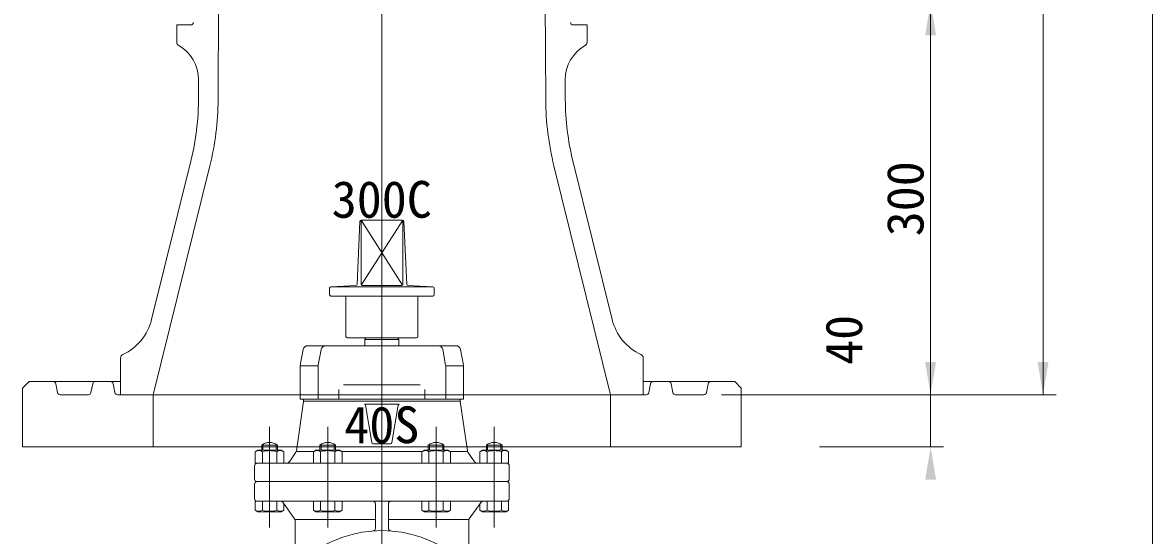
# Model space of a CAD drawing. Units: millimetres, scale not verified. Extents: x -6861 to 6861, y -3554 to 3095.
# Drawn here: x 2948 to 3812, y -37 to 355 of the extents above; entities that cross this region are included whole.
import ezdxf
from ezdxf.enums import TextEntityAlignment as Align

# ---------------------------------------------------------------- set-up
doc = ezdxf.new("R2010")
doc.units = ezdxf.units.MM
doc.header["$LTSCALE"] = 20
for name, color, linetype, lineweight in [('0-3_TEMP', 3, 'Continuous', 18), ('0-4_細線', 7, 'Continuous', 18), ('0-5_仕切弁', 7, 'Continuous', 18), ('0-6_寸法', 1, 'Continuous', 18)]:
    doc.layers.add(name, color=color, linetype=linetype, lineweight=lineweight)
doc.layers.add('0-7_注釈', color=1, linetype='Continuous')
doc.styles.add('ＭＳ ゴシック', font='')
doc.styles.get('ＭＳ ゴシック').set_extended_font_data('MS Gothic')

msp = doc.modelspace()

# ---------------------------------------------------------------- linework, layer by layer
at = {"layer": '0-3_TEMP'}
for p, q in [((3222.8, 420.78), (3222.8, 120.78)), ((3222.8, -238.72), (3222.8, 224.28)), ((3136.8, -30.72), (3136.8, 46.28)), ((3181.3, -30.72), (3181.3, 46.28)), ((3264.3, -30.72), (3264.3, 46.28)), ((3308.8, -30.72), (3308.8, 46.28))]:
    msp.add_line(p, q, dxfattribs=at)
at = {"layer": '0-4_細線'}
for p, q in [((3097.43, 296.44), (3097.8, 370.78)), ((3348.17, 296.44), (3347.8, 370.78)), ((3065.8, 353.78), (3076.57, 353.78)), ((3065.8, 353.78), (3065.8, 340.58)), ((3379.8, 353.78), (3369.02, 353.78)), ((3379.8, 353.78), (3379.8, 340.58)), ((3082.5, 311.73), (3082.43, 296.52)), ((3363.18, 296.48), (3363.1, 311.74)), ((3076.57, 249.47), (3046.56, 128.22)), ((3047.8, 70.78), (3091.13, 245.86)), ((3397.8, 70.78), (3354.46, 245.86)), ((3399.03, 128.22), (3368.97, 249.66)), ((3022.8, 98.81), (3022.8, 70.78)), ((3422.8, 98.81), (3422.8, 70.78)), ((2973.12, 79.17), (2974.48, 72.38)), ((3000.12, 72.38), (3001.48, 79.17)), ((3015.16, 80.78), (3022.8, 80.78)), ((3017.12, 79.17), (3018.48, 72.38)), ((3422.8, 80.78), (3430.44, 80.78)), ((3428.48, 79.17), (3427.12, 72.38)), ((3430.44, 80.78), (3492.8, 80.78)), ((3430.44, 80.78), (3442.16, 80.78)), ((3445.48, 72.38), (3444.12, 79.17)), ((3472.48, 79.17), (3471.12, 72.38)), ((3497.8, 75.78), (3492.8, 80.78)), ((2976.44, 70.78), (2998.16, 70.78)), ((3222.8, 70.78), (3020.44, 70.78)), ((3047.8, 30.78), (3047.8, 70.78)), ((3222.8, 70.78), (3425.16, 70.78)), ((3397.8, 30.78), (3397.8, 70.78)), ((3469.16, 70.78), (3447.44, 70.78)), ((3497.8, 75.78), (3497.8, 30.78)), ((2947.8, 30.78), (3497.8, 30.78))]:
    msp.add_line(p, q, dxfattribs=at)
for points in [[(2952.8, 80.78), (2947.8, 75.78), (2947.8, 30.78)], [(2952.8, 80.78), (3015.16, 80.78), (3003.44, 80.78)]]:
    msp.add_lwpolyline(points, dxfattribs=at)
for centre, radius, start, end in [((3076.57, 355.78), 2, 270, 351.633), ((3369.02, 355.78), 2, 188.367, 270), ((3068.8, 340.58), 3, 180, 240.41), ((3052.5, 311.88), 30, 359.713, 60.41), ((3393.1, 311.89), 30, 119.608, 180.287), ((3376.8, 340.58), 3, 299.608, 0), ((2882.43, 297.52), 200, 346.099, 1.51), ((2882.43, 297.52), 215, 346.099, 359.713), ((3563.17, 297.52), 215, 180.287, 193.901), ((3563.17, 297.48), 200, 180.287, 193.833), ((3007.73, 137.83), 40, 294.84, 346.099), ((3437.86, 137.83), 40, 193.901, 245.161), ((3025.8, 98.81), 3, 114.838, 179.998), ((3419.8, 98.81), 3, 0.002, 65.162), ((2971.16, 78.78), 2, 11.309, 90), ((3003.44, 78.78), 2, 90, 168.691), ((3015.16, 78.78), 2, 11.309, 90), ((3430.44, 78.78), 2, 90, 168.691), ((3442.16, 78.78), 2, 11.309, 90), ((3474.44, 78.78), 2, 90, 168.691), ((2976.44, 72.78), 2, 191.309, 270), ((2998.16, 72.78), 2, 270, 348.691), ((3020.44, 72.78), 2, 191.309, 270), ((3425.16, 72.78), 2, 270, 348.691), ((3447.44, 72.78), 2, 191.309, 270), ((3469.16, 72.78), 2, 270, 348.691)]:
    msp.add_arc(centre, radius, start, end, dxfattribs=at)
at = {"layer": '0-5_仕切弁'}
for p, q in [((3203.84, 155.18), (3206, 203.32)), ((3206.8, 204.25), (3238.57, 154.64)), ((3206.8, 155.28), (3206.8, 204.25)), ((3207, 204.28), (3238.59, 204.28)), ((3238.8, 204.25), (3207.03, 154.64)), ((3238.8, 204.25), (3238.8, 155.28)), ((3241.76, 155.18), (3239.59, 203.32)), ((3182.8, 147.28), (3182.8, 152.28)), ((3202.89, 154.23), (3183.75, 153.28)), ((3183.8, 153.28), (3261.8, 153.28)), ((3207.8, 154.28), (3237.8, 154.28)), ((3242.71, 154.23), (3261.85, 153.28)), ((3262.8, 152.28), (3262.8, 147.28)), ((3183.8, 146.28), (3261.8, 146.28)), ((3195.3, 145.28), (3195.3, 115.28)), ((3250.3, 145.28), (3250.3, 115.28)), ((3196.3, 114.28), (3249.3, 114.28)), ((3209.8, 112.98), (3235.8, 112.98)), ((3235.8, 112.98), (3235.05, 114.28)), ((3235.8, 112.98), (3235.8, 108.28)), ((3160.36, 93.32), (3162.6, 105.41)), ((3166.04, 108.28), (3279.55, 108.28)), ((3174.02, 93.32), (3176.26, 105.41)), ((3271.57, 93.32), (3269.33, 105.41)), ((3282.99, 105.41), (3285.23, 93.32)), ((3160.3, 67.28), (3160.3, 92.59)), ((3173.96, 92.96), (3160.31, 92.96)), ((3173.96, 67.28), (3173.96, 92.59)), ((3271.64, 92.96), (3285.28, 92.96)), ((3271.64, 67.28), (3271.64, 92.59)), ((3285.3, 92.59), (3285.3, 67.28)), ((3193.43, 78.28), (3252.16, 78.28)), ((3189.93, 74.78), (3189.93, 67.28)), ((3255.66, 74.78), (3255.66, 67.28)), ((3162.78, 65.64), (3157.36, 27.73)), ((3160.3, 67.28), (3285.3, 67.28)), ((3162.8, 65.92), (3162.8, 67.28)), ((3282.8, 65.78), (3162.8, 65.78)), ((3210.27, 62.78), (3215.13, 34.11)), ((3235.3, 63.61), (3210.3, 63.61)), ((3235.32, 62.78), (3230.47, 34.11)), ((3282.8, 65.92), (3282.8, 67.28)), ((3282.82, 65.64), (3288.23, 27.73)), ((3127.8, 28.28), (3125.83, 27.14)), ((3125.83, 27.14), (3125.83, 18.28)), ((3127.8, 28.28), (3145.8, 28.28)), ((3130.8, 32.28), (3142.8, 32.28)), ((3130.8, 32.28), (3130.8, 28.28)), ((3131.31, 27.14), (3131.31, 18.28)), ((3131.74, 32.9), (3131.74, 28.28)), ((3141.85, 32.9), (3141.85, 28.28)), ((3142.28, 27.14), (3142.28, 18.28)), ((3142.8, 32.28), (3142.8, 28.28)), ((3145.8, 28.28), (3147.77, 27.14)), ((3147.77, 27.14), (3147.77, 18.28)), ((3157.05, 26.9), (3152.48, 20.06)), ((3170.56, 27.28), (3157.3, 27.28)), ((3172.3, 28.28), (3170.33, 27.14)), ((3170.33, 27.14), (3170.33, 18.28)), ((3172.3, 28.28), (3190.3, 28.28)), ((3175.3, 32.28), (3187.3, 32.28)), ((3175.3, 32.28), (3175.3, 28.28)), ((3175.81, 27.14), (3175.81, 18.28)), ((3176.24, 32.9), (3176.24, 28.28)), ((3186.35, 32.9), (3186.35, 28.28)), ((3186.78, 27.14), (3186.78, 18.28)), ((3187.3, 32.28), (3187.3, 28.28)), ((3190.3, 28.28), (3192.27, 27.14)), ((3253.56, 27.28), (3192.03, 27.28)), ((3192.27, 27.14), (3192.27, 18.28)), ((3216.11, 33.28), (3229.48, 33.28)), ((3255.3, 28.28), (3253.33, 27.14)), ((3253.33, 27.14), (3253.33, 18.28)), ((3255.3, 28.28), (3273.3, 28.28)), ((3258.3, 32.28), (3270.3, 32.28)), ((3258.3, 32.28), (3258.3, 28.28)), ((3258.81, 27.14), (3258.81, 18.28)), ((3259.24, 32.9), (3259.24, 28.28)), ((3269.35, 32.9), (3269.35, 28.28)), ((3269.78, 27.14), (3269.78, 18.28)), ((3270.3, 32.28), (3270.3, 28.28)), ((3273.3, 28.28), (3275.27, 27.14)), ((3275.03, 27.28), (3288.3, 27.28)), ((3275.27, 27.14), (3275.27, 18.28)), ((3288.55, 26.9), (3293.11, 20.06)), ((3299.8, 28.28), (3297.83, 27.14)), ((3297.83, 27.14), (3297.83, 18.28)), ((3299.8, 28.28), (3317.8, 28.28)), ((3302.8, 32.28), (3314.8, 32.28)), ((3302.8, 32.28), (3302.8, 28.28)), ((3303.31, 27.14), (3303.31, 18.28)), ((3303.74, 32.9), (3303.74, 28.28)), ((3313.85, 32.9), (3313.85, 28.28)), ((3314.28, 27.14), (3314.28, 18.28)), ((3314.8, 32.28), (3314.8, 28.28)), ((3317.8, 28.28), (3319.77, 27.14)), ((3319.77, 27.14), (3319.77, 18.28)), ((3125.83, 18.28), (3319.77, 18.28)), ((3149.48, 18.29), (3149.48, 18.28)), ((3296.11, 18.28), (3296.11, 18.29)), ((3125.3, 6.28), (3125.3, 16.28)), ((3320.3, 16.28), (3320.3, 6.28)), ((3125.3, -8.72), (3125.3, 2.28)), ((3127.3, 4.28), (3318.3, 4.28)), ((3320.3, 2.28), (3320.3, -8.72)), ((3125.83, -10.72), (3319.77, -10.72)), ((3125.83, -17.59), (3125.83, -10.72)), ((3131.31, -17.59), (3131.31, -10.72)), ((3142.28, -17.59), (3142.28, -10.72)), ((3146.9, -11.56), (3155.92, -24.2)), ((3147.77, -17.59), (3147.77, -12.78)), ((3170.33, -17.59), (3170.33, -10.72)), ((3175.81, -17.59), (3175.81, -10.72)), ((3186.78, -17.59), (3186.78, -10.72)), ((3192.27, -17.59), (3192.27, -10.72)), ((3217.8, -31.48), (3217.8, -12.72)), ((3227.8, -31.48), (3227.8, -12.72)), ((3253.33, -17.59), (3253.33, -10.72)), ((3258.81, -17.59), (3258.81, -10.72)), ((3269.78, -17.59), (3269.78, -10.72)), ((3275.27, -17.59), (3275.27, -10.72)), ((3298.7, -11.56), (3289.67, -24.2)), ((3297.83, -17.59), (3297.83, -12.78)), ((3303.31, -17.59), (3303.31, -10.72)), ((3314.28, -17.59), (3314.28, -10.72)), ((3319.77, -17.59), (3319.77, -10.72)), ((3127.8, -18.72), (3125.83, -17.59)), ((3127.8, -18.72), (3145.8, -18.72)), ((3145.8, -18.72), (3147.77, -17.59)), ((3217.8, -24.72), (3156.3, -24.72)), ((3156.3, -25.36), (3156.3, -61.43)), ((3172.3, -18.72), (3170.33, -17.59)), ((3172.3, -18.72), (3190.3, -18.72)), ((3190.3, -18.72), (3192.27, -17.59)), ((3227.8, -24.72), (3289.3, -24.72)), ((3255.3, -18.72), (3253.33, -17.59)), ((3255.3, -18.72), (3273.3, -18.72)), ((3273.3, -18.72), (3275.27, -17.59)), ((3289.3, -25.36), (3289.3, -61.43)), ((3299.8, -18.72), (3297.83, -17.59)), ((3299.8, -18.72), (3317.8, -18.72)), ((3317.8, -18.72), (3319.77, -17.59))]:
    msp.add_line(p, q, dxfattribs=at)
msp.add_lwpolyline([(3210.55, 114.28), (3209.8, 112.98), (3209.8, 108.28)], dxfattribs=at)
for centre, radius, start, end in [((3207, 203.28), 1, 90, 177.423), ((3238.59, 203.28), 1, 2.577, 90), ((3183.8, 152.28), 1, 90, 180), ((3183.8, 147.28), 1, 180, 270), ((3202.84, 155.23), 1, 272.859, 357.423), ((3207.8, 155.28), 1, 180, 270), ((3237.8, 155.28), 1, 270, 0), ((3242.75, 155.23), 1, 182.577, 267.141), ((3261.8, 152.28), 1, 0, 90), ((3261.8, 147.28), 1, 270, 0), ((3194.3, 145.28), 1, 0, 90), ((3251.3, 145.28), 1, 90, 180), ((3196.3, 115.28), 1, 180, 270), ((3249.3, 115.28), 1, 270, 0), ((3166.04, 104.78), 3.5, 90, 169.509), ((3179.71, 104.78), 3.5, 90, 169.509), ((3265.89, 104.78), 3.5, 10.491, 90), ((3279.55, 104.78), 3.5, 10.491, 90), ((3164.3, 92.59), 4, 169.509, 180), ((3177.96, 92.59), 4, 169.509, 180), ((3267.64, 92.59), 4, 0, 10.491), ((3281.3, 92.59), 4, 0, 10.491), ((3160.8, 65.92), 2, 351.87, 0), ((3209.29, 62.61), 1, 9.614, 90), ((3236.31, 62.61), 1, 90, 170.386), ((3284.8, 65.92), 2, 180, 188.13), ((3128.57, 23.13), 4.86, 55.616, 115.616), ((3136.8, 24.28), 10, 53.13, 126.87), ((3136.8, 9.84), 18.15, 72.412, 107.588), ((3145.02, 23.13), 4.86, 64.384, 124.384), ((3155.38, 28.01), 2, 326.31, 351.87), ((3173.07, 23.13), 4.86, 55.616, 115.616), ((3181.3, 24.28), 10, 53.13, 126.87), ((3181.3, 9.84), 18.15, 72.412, 107.588), ((3189.52, 23.13), 4.86, 64.384, 124.384), ((3216.11, 34.28), 1, 189.614, 270), ((3229.48, 34.28), 1, 270, 350.386), ((3256.07, 23.13), 4.86, 55.616, 115.616), ((3264.3, 24.28), 10, 53.13, 126.87), ((3264.3, 9.84), 18.15, 72.412, 107.588), ((3272.52, 23.13), 4.86, 64.384, 124.384), ((3290.21, 28.01), 2, 188.13, 213.69), ((3300.57, 23.13), 4.86, 55.616, 115.616), ((3308.8, 24.28), 10, 53.13, 126.87), ((3308.8, 9.84), 18.15, 72.412, 107.588), ((3317.02, 23.13), 4.86, 64.384, 124.384), ((3127.3, 16.28), 2, 90, 180), ((3149.16, 22.28), 4, 274.646, 326.31), ((3296.44, 22.28), 4, 213.69, 265.354), ((3318.3, 16.28), 2, 0, 90), ((3127.3, 6.28), 2, 180, 270), ((3127.3, 2.28), 2, 90, 180), ((3318.3, 6.28), 2, 270, 0), ((3318.3, 2.28), 2, 0, 90), ((3127.3, -8.72), 2, 180, 270), ((3145.27, -12.72), 2, 35.538, 90), ((3215.8, -12.72), 2, 0, 90), ((3229.8, -12.72), 2, 90, 180), ((3300.33, -12.72), 2, 90, 144.462), ((3318.3, -8.72), 2, 270, 0), ((3128.57, -13.58), 4.86, 244.384, 304.384), ((3136.8, -0.28), 18.15, 252.412, 287.588), ((3145.02, -13.58), 4.86, 235.616, 295.616), ((3154.3, -25.36), 2, 0, 35.538), ((3173.07, -13.58), 4.86, 244.384, 304.384), ((3181.3, -0.28), 18.15, 252.412, 287.588), ((3189.52, -13.58), 4.86, 235.616, 295.616), ((3256.07, -13.58), 4.86, 244.384, 304.384), ((3264.3, -0.28), 18.15, 252.412, 287.588), ((3272.52, -13.58), 4.86, 235.616, 295.616), ((3291.3, -25.36), 2, 144.462, 180), ((3300.57, -13.58), 4.86, 244.384, 304.384), ((3308.8, -0.28), 18.15, 252.412, 287.588), ((3317.02, -13.58), 4.86, 235.616, 295.616), ((3222.8, -125.72), 92.5, 300.516, 239.484), ((3215.8, -31.48), 2, 274.248, 0), ((3229.8, -31.48), 2, 180, 265.752)]:
    msp.add_arc(centre, radius, start, end, dxfattribs=at)
at = {"layer": '0-6_寸法'}
for p, q in [((3642.74, 30.78), (3642.74, 1120.78)), ((3728.79, 70.78), (3728.79, 1120.78)), ((3812.5, -79.22), (3812.5, 1120.78)), ((3482.8, 70.78), (3738.79, 70.78)), ((3482.8, 70.78), (3652.74, 70.78)), ((3482.8, 70.78), (3652.74, 70.78)), ((3557.8, 30.78), (3652.74, 30.78))]:
    msp.add_line(p, q, dxfattribs=at)
for points in [[(3638.57, 345.78), (3642.74, 370.78), (3646.9, 345.78)], [(3638.57, 95.78), (3642.74, 70.78), (3646.9, 95.78)], [(3638.57, 95.78), (3642.74, 70.78), (3646.9, 95.78)], [(3724.63, 95.78), (3728.79, 70.78), (3732.96, 95.78)], [(3638.57, 5.78), (3642.74, 30.78), (3646.9, 5.78)]]:
    msp.add_solid(points, dxfattribs=at)

# ---------------------------------------------------------------- texts
at = {"layer": '0-6_寸法', "style": 'ＭＳ ゴシック'}
for s, p in [('300', (3645.78, 191.98)), ('40', (3598.82, 93.58))]:
    msp.add_text(s, height=28.15, rotation=90, dxfattribs=at).set_placement(p, align=Align.BOTTOM_LEFT)
at = {"layer": '0-7_注釈', "style": 'ＭＳ ゴシック'}
for s, p in [('300C', (3184.4, 197.74)), ('40S', (3194, 25.24))]:
    msp.add_text(s, height=28.15, dxfattribs=at).set_placement(p, align=Align.BOTTOM_LEFT)

doc.saveas('drawing.dxf')
